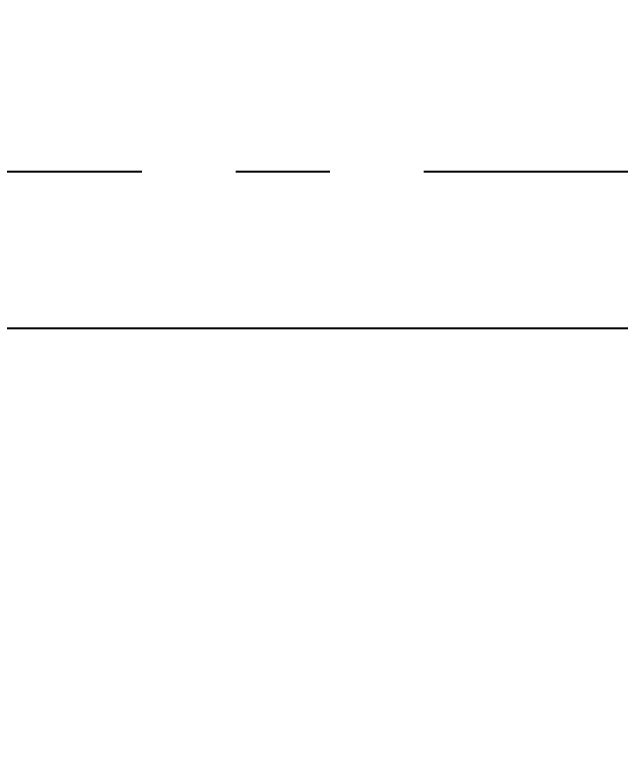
# Model space of a CAD drawing. Header units: millimetres. Extents: x -375 to 12388, y -150 to 8760.
# Drawn here: x 7566.4 to 7614.7, y 5909.8 to 5968.8 of the extents above; entities that cross this region are included whole.
import ezdxf

# ---------------------------------------------------------------- set-up
doc = ezdxf.new("R2010")
doc.units = ezdxf.units.MM
doc.header["$LTSCALE"] = 30
doc.linetypes.add('CENTER', pattern=[2, 1.25, -0.25, 0.25, -0.25])
doc.layers.get('Defpoints').update_dxf_attribs({"color": 241})
for name, color, linetype in [('1轮廓实线层', 4, 'Continuous'), ('3中心线层', 1, 'CENTER'), ('7标注层', 1, 'Continuous')]:
    doc.layers.add(name, color=color, linetype=linetype)
doc.styles.add('TH_GBDIM', font='romans.shx', dxfattribs={"width": 0.7, "bigfont": 'hzfs.shx'})
doc.dimstyles.new('TH_GBDIM', dxfattribs={"dimscale": 15, "dimtxt": 3.5, "dimasz": 2.5, "dimexe": 2, "dimexo": 0, "dimgap": 1.5, "dimtad": 1, "dimdec": 1, "dimdsep": 46, "dimtxsty": 'TH_GBDIM', "dimcen": 2.5, "dimclrd": 256, "dimclre": 256, "dimclrt": 3, "dimadec": 0, "dimazin": 2, "dimtfac": 0.714286, "dimtdec": 1, "dimtmove": 0, "dimatfit": 3, "dimfxl": 0, "dimtzin": 0, "dimlwd": -1, "dimlwe": -1, "dimarcsym": 0})

# ---------------------------------------------------------------- blocks, each defined once
blk = doc.blocks.new('*D51')
at = {"layer": '7标注层'}
for p, q in [((894.328, 6340.987), (894.328, 5364.809)), ((8202.359, 6340.987), (8202.359, 5364.809)), ((931.828, 5394.809), (8164.859, 5394.809))]:
    blk.add_line(p, q, dxfattribs=at)
for points in [[(931.828, 5401.059), (931.828, 5388.559), (894.328, 5394.809)], [(8164.859, 5401.059), (8164.859, 5388.559), (8202.359, 5394.809)]]:
    blk.add_solid(points, dxfattribs=at)
at = {"layer": 'Defpoints', "color": 0}
for p in [(894.328, 6340.987), (8202.359, 6340.987), (8202.359, 5394.809)]:
    blk.add_point(p, dxfattribs=at)
at = {"layer": '7标注层', "color": 3, "insert": (4548.344, 5443.559), "char_height": 52.5, "attachment_point": 5, "style": 'TH_GBDIM'}
blk.add_mtext('{~7308}{}{}', dxfattribs=at)

msp = doc.modelspace()

# ---------------------------------------------------------------- linework, layer by layer
at = {"layer": '1轮廓实线层'}
msp.add_line((1722.828, 5943.821), (7722.828, 5943.821), dxfattribs=at)
at = {"layer": '3中心线层'}
msp.add_line((1719.011, 5956.321), (7722.828, 5956.321), dxfattribs=at)

# ---------------------------------------------------------------- dimensions: what is measured, and where the dimension line sits
at = {"layer": '7标注层'}
dim = msp.add_linear_dim(base=(8202.359, 5394.809), p1=(894.328, 6340.987), p2=(8202.359, 6340.987), text='{~<>}{}{}', dimstyle='TH_GBDIM', override={"dimexo": 0, "dimgap": 1.5, "dimtad": 1, "dimjust": 0, "dimdec": 1, "dimlfac": 1, "dimse1": 0, "dimse2": 0, "dimsd1": 0, "dimsd2": 0}, dxfattribs=at)
dim.commit()
dim.dimension.update_dxf_attribs({"geometry": '*D51', "text_midpoint": (4548.344, 5394.809), "dimtype": 160})

doc.saveas('drawing.dxf')
